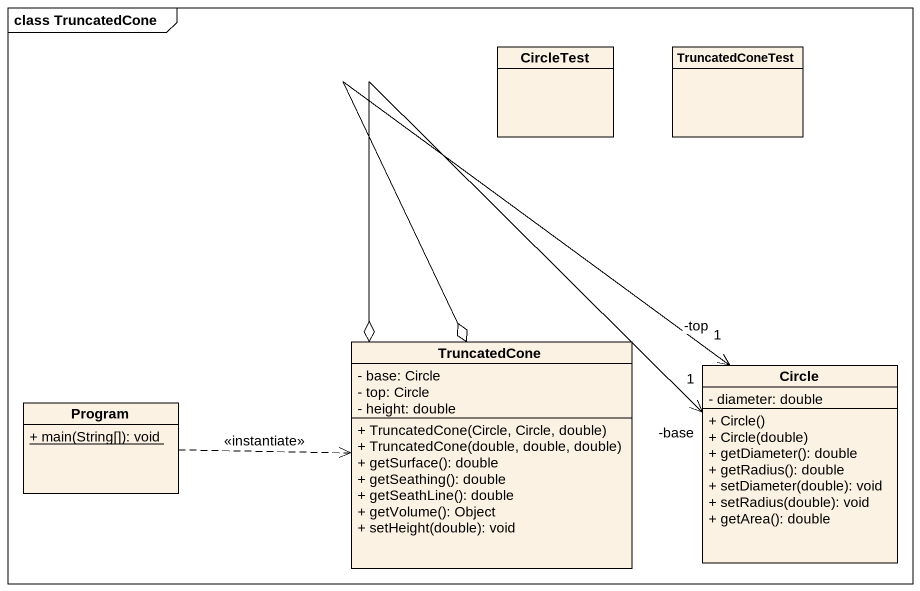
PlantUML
@startuml
mainframe class TruncatedCone
hide circle
hide empty members
skinparam classAttributeIconSize 0
class CircleTest
class TruncatedConeTest
class TruncatedCone {
  - base: Circle
  - top: Circle
  - height: double
  + TruncatedCone(Circle, Circle, double)
  + TruncatedCone(double, double, double)
  + getSurface(): double
  + getSeathing(): double
  + getSeathLine(): double
  + getVolume(): Object
  + setHeight(double): void
}
class Program {
  {static} + main(String[]): void
}
class "Circle" as Circle_ {
  - diameter: double
  + Circle()
  + Circle(double)
  + getDiameter(): double
  + getRadius(): double
  + setDiameter(double): void
  + setRadius(double): void
  + getArea(): double
}
TruncatedCone o-right-> "-base\n1" Circle_
TruncatedCone o-right-> "-top\n1" Circle_
Program .right.> TruncatedCone : <<instantiate>>
@enduml
